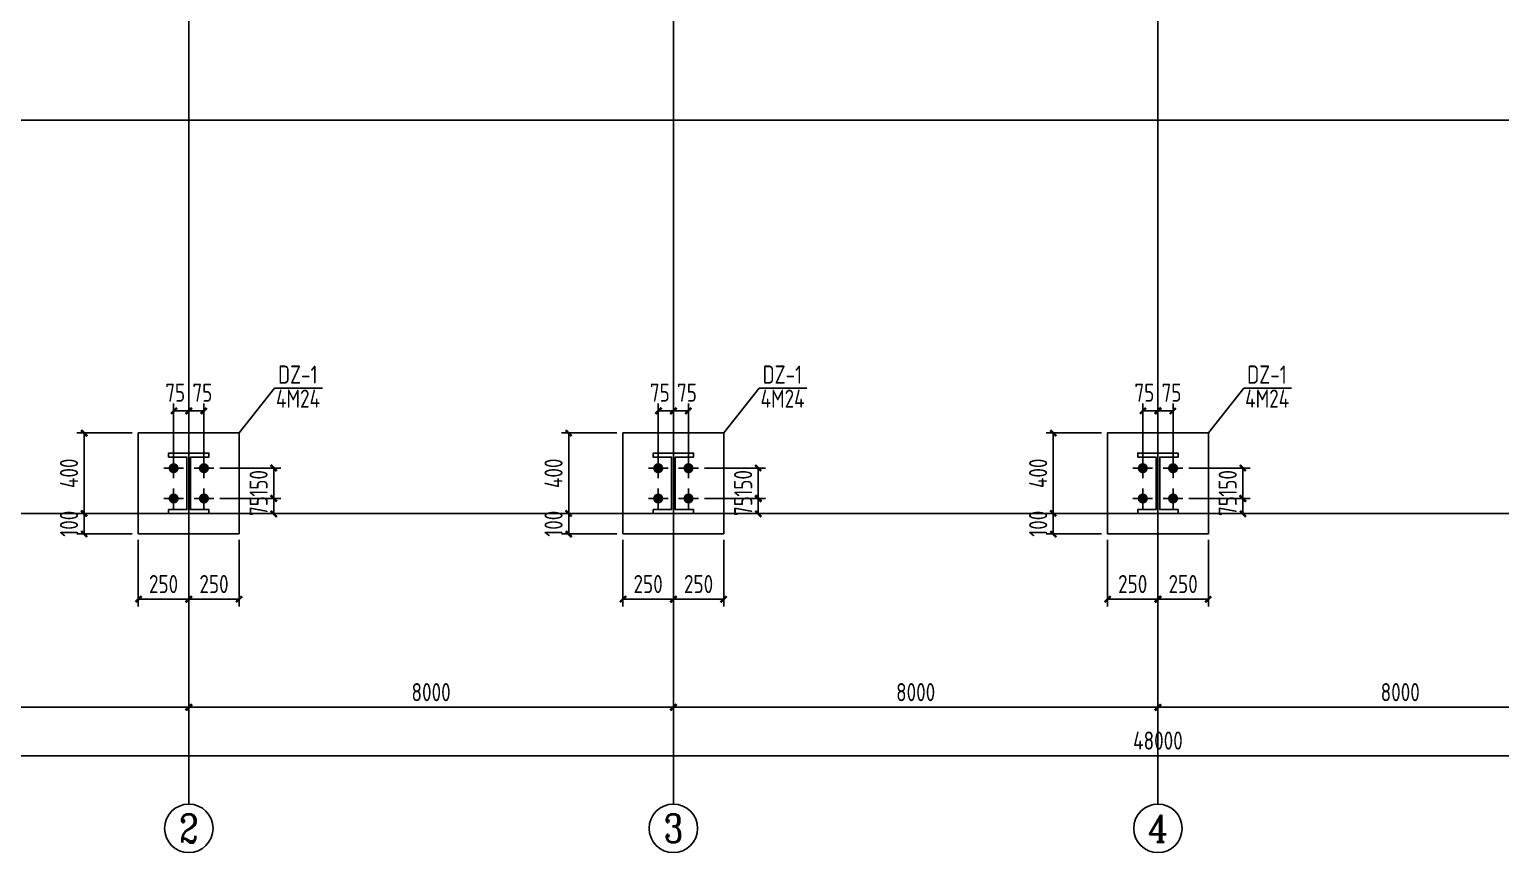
# Model space of a CAD drawing. Header units: millimetres. Extents: x 866561 to 876967, y 40200 to 44891.
# Drawn here: x 868667.5 to 868910.3, y 40406.6 to 40542.6 of the extents above; entities that cross this region are included whole.
import ezdxf
from ezdxf.enums import TextEntityAlignment as Align

# ---------------------------------------------------------------- set-up
doc = ezdxf.new("R2010")
doc.units = ezdxf.units.MM
doc.header["$LTSCALE"] = 1000
doc.header["$MEASUREMENT"] = 0
doc.linetypes.add('DOTE', pattern=[2.42, 2, -0.2, 0.02, -0.2])
for name, color, linetype in [('AXIS', 3, 'Continuous'), ('AXIS_TEXT', 7, 'Continuous'), ('DIM', 7, 'Continuous'), ('DOTE', 1, 'DOTE'), ('M_Prof', 2, 'Continuous'), ('柱集中标注', 2, 'Continuous'), ('标注', 7, 'Continuous'), ('檩条', 34, 'Continuous')]:
    doc.layers.add(name, color=color, linetype=linetype)
doc.styles.add('_TCH_AXIS', font='COMPLEX', dxfattribs={"bigfont": 'GBCBIG'})
doc.styles.add('COMPLEX', font='COMPLEX')
doc.styles.add('GBHZ', font='gbenor.shx', dxfattribs={"width": 0.9, "bigfont": 'gbcbig.shx'})
doc.dimstyles.new('Y100', dxfattribs={"dimscale": 0, "dimtxt": 3, "dimasz": 0.01, "dimexe": 1.2, "dimexo": 2, "dimgap": 1, "dimtad": 1, "dimdec": 0, "dimlfac": 100, "dimzin": 0, "dimdsep": 46, "dimtxsty": 'GBHZ', "dimblk": 'DX', "dimcen": 0.09, "dimdle": 1, "dimclrd": 7, "dimclre": 7, "dimclrt": 7, "dimadec": 0, "dimazin": 0, "dimtfac": 1, "dimtdec": 0, "dimtix": 1, "dimtmove": 2, "dimatfit": 3, "dimldrblk": 'DX', "dimfxl": 0, "dimtolj": 1, "dimtzin": 0, "dimarcsym": 0})
doc.dimstyles.new('Y30', dxfattribs={"dimscale": 0, "dimtxt": 3, "dimasz": 0.01, "dimexe": 1.2, "dimexo": 1, "dimgap": 1, "dimtad": 1, "dimdec": 0, "dimlfac": 30, "dimzin": 0, "dimdsep": 46, "dimtxsty": 'GBHZ', "dimblk1": 'DX', "dimblk2": 'DX', "dimsah": 1, "dimcen": 0.09, "dimdle": 1, "dimadec": 0, "dimazin": 0, "dimtfac": 1, "dimtdec": 0, "dimtix": 1, "dimtmove": 2, "dimatfit": 3, "dimldrblk": 'DX', "dimfxl": 0, "dimtolj": 1, "dimtzin": 0, "dimarcsym": 0})

# ---------------------------------------------------------------- blocks, each defined once
blk = doc.blocks.new('_AXISO')
blk.add_circle((0, 0), 0.5)
at = {"layer": 'AXIS_TEXT', "style": 'COMPLEX', "width": 1.041667}
blk.add_attdef('A', text='', height=0.56, dxfattribs=at).set_placement((-0.25, -0.28), (0.25, -0.28), align=Align.FIT)
blk = doc.blocks.new('DX')
at = {"color": 0, "linetype": 'ByBlock', "const_width": 40}
blk.add_lwpolyline([(-54, -51), (46, 49)], dxfattribs=at)
blk = doc.blocks.new('*D218')
at = {"layer": 'Defpoints', "color": 0, "transparency": 16777216}
for p in [(868613.77, 40446.64), (868693.77, 40446.64), (868693.77, 40430.64)]:
    blk.add_point(p, dxfattribs=at)
at = {"layer": 'dim', "color": 7, "lineweight": -2, "transparency": 16777216}
for p, q in [((868613.77, 40444.64), (868613.77, 40429.44)), ((868693.77, 40444.64), (868693.77, 40429.44)), ((868613.78, 40430.64), (868693.76, 40430.64))]:
    blk.add_line(p, q, dxfattribs=at)
at = {"layer": 'dim', "color": 7, "lineweight": -2, "transparency": 16777216, "xscale": 0.01, "yscale": 0.01, "zscale": 0.01, "rotation": 180}
blk.add_blockref('DX', (868613.77, 40430.64), dxfattribs=at)
at = {"layer": 'dim', "color": 7, "lineweight": -2, "transparency": 16777216, "xscale": 0.01, "yscale": 0.01, "zscale": 0.01}
blk.add_blockref('DX', (868693.77, 40430.64), dxfattribs=at)
at = {"layer": 'dim', "color": 7, "transparency": 16777216, "insert": (868653.77, 40433.14), "char_height": 3, "attachment_point": 5, "style": 'GBHZ'}
blk.add_mtext('\\A1;8000', dxfattribs=at)
blk = doc.blocks.new('*D209')
at = {"layer": 'Defpoints', "color": 0, "transparency": 16777216}
for p in [(868693.77, 40446.64), (868773.77, 40446.64), (868773.77, 40430.64)]:
    blk.add_point(p, dxfattribs=at)
at = {"layer": 'dim', "color": 7, "lineweight": -2, "transparency": 16777216}
for p, q in [((868693.77, 40444.64), (868693.77, 40429.44)), ((868773.77, 40444.64), (868773.77, 40429.44)), ((868693.78, 40430.64), (868773.76, 40430.64))]:
    blk.add_line(p, q, dxfattribs=at)
at = {"layer": 'dim', "color": 7, "lineweight": -2, "transparency": 16777216, "xscale": 0.01, "yscale": 0.01, "zscale": 0.01, "rotation": 180}
blk.add_blockref('DX', (868693.77, 40430.64), dxfattribs=at)
at = {"layer": 'dim', "color": 7, "lineweight": -2, "transparency": 16777216, "xscale": 0.01, "yscale": 0.01, "zscale": 0.01}
blk.add_blockref('DX', (868773.77, 40430.64), dxfattribs=at)
at = {"layer": 'dim', "color": 7, "transparency": 16777216, "insert": (868733.77, 40433.14), "char_height": 3, "attachment_point": 5, "style": 'GBHZ'}
blk.add_mtext('\\A1;8000', dxfattribs=at)
blk = doc.blocks.new('*D210')
at = {"layer": 'Defpoints', "color": 0, "transparency": 16777216}
for p in [(868773.77, 40446.64), (868853.77, 40446.64), (868853.77, 40430.64)]:
    blk.add_point(p, dxfattribs=at)
at = {"layer": 'dim', "color": 7, "lineweight": -2, "transparency": 16777216}
for p, q in [((868773.77, 40444.64), (868773.77, 40429.44)), ((868853.77, 40444.64), (868853.77, 40429.44)), ((868773.78, 40430.64), (868853.76, 40430.64))]:
    blk.add_line(p, q, dxfattribs=at)
at = {"layer": 'dim', "color": 7, "lineweight": -2, "transparency": 16777216, "xscale": 0.01, "yscale": 0.01, "zscale": 0.01, "rotation": 180}
blk.add_blockref('DX', (868773.77, 40430.64), dxfattribs=at)
at = {"layer": 'dim', "color": 7, "lineweight": -2, "transparency": 16777216, "xscale": 0.01, "yscale": 0.01, "zscale": 0.01}
blk.add_blockref('DX', (868853.77, 40430.64), dxfattribs=at)
at = {"layer": 'dim', "color": 7, "transparency": 16777216, "insert": (868813.77, 40433.14), "char_height": 3, "attachment_point": 5, "style": 'GBHZ'}
blk.add_mtext('\\A1;8000', dxfattribs=at)
blk = doc.blocks.new('*D211')
at = {"layer": 'Defpoints', "color": 0, "transparency": 16777216}
for p in [(868853.77, 40446.64), (868933.77, 40446.64), (868933.77, 40430.64)]:
    blk.add_point(p, dxfattribs=at)
at = {"layer": 'dim', "color": 7, "lineweight": -2, "transparency": 16777216}
for p, q in [((868853.77, 40444.64), (868853.77, 40429.44)), ((868933.77, 40444.64), (868933.77, 40429.44)), ((868853.78, 40430.64), (868933.76, 40430.64))]:
    blk.add_line(p, q, dxfattribs=at)
at = {"layer": 'dim', "color": 7, "lineweight": -2, "transparency": 16777216, "xscale": 0.01, "yscale": 0.01, "zscale": 0.01, "rotation": 180}
blk.add_blockref('DX', (868853.77, 40430.64), dxfattribs=at)
at = {"layer": 'dim', "color": 7, "lineweight": -2, "transparency": 16777216, "xscale": 0.01, "yscale": 0.01, "zscale": 0.01}
blk.add_blockref('DX', (868933.77, 40430.64), dxfattribs=at)
at = {"layer": 'dim', "color": 7, "transparency": 16777216, "insert": (868893.77, 40433.14), "char_height": 3, "attachment_point": 5, "style": 'GBHZ'}
blk.add_mtext('\\A1;8000', dxfattribs=at)
blk = doc.blocks.new('*D214')
at = {"layer": 'Defpoints', "color": 0, "transparency": 16777216}
for p in [(868613.77, 40446.64), (869093.77, 40446.64), (868613.77, 40422.64)]:
    blk.add_point(p, dxfattribs=at)
at = {"layer": 'dim', "color": 7, "lineweight": -2, "transparency": 16777216}
for p, q in [((868613.77, 40444.64), (868613.77, 40421.44)), ((869093.77, 40444.64), (869093.77, 40421.44)), ((869093.76, 40422.64), (868613.78, 40422.64))]:
    blk.add_line(p, q, dxfattribs=at)
at = {"layer": 'dim', "color": 7, "lineweight": -2, "transparency": 16777216, "xscale": 0.01, "yscale": 0.01, "zscale": 0.01, "rotation": 180}
blk.add_blockref('DX', (868613.77, 40422.64), dxfattribs=at)
at = {"layer": 'dim', "color": 7, "lineweight": -2, "transparency": 16777216, "xscale": 0.01, "yscale": 0.01, "zscale": 0.01}
blk.add_blockref('DX', (869093.77, 40422.64), dxfattribs=at)
at = {"layer": 'dim', "color": 7, "transparency": 16777216, "insert": (868853.77, 40425.14), "char_height": 3, "attachment_point": 5, "style": 'GBHZ'}
blk.add_mtext('\\A1;48000', dxfattribs=at)
blk = doc.blocks.new('*D270')
at = {"layer": 'Defpoints', "color": 0, "transparency": 16777216}
for p in [(868685.43, 40475.97), (868676.49, 40462.64), (868685.43, 40462.64)]:
    blk.add_point(p, dxfattribs=at)
at = {"layer": 'dim', "color": 0, "lineweight": -2, "transparency": 16777216}
for p, q in [((868684.43, 40475.97), (868675.29, 40475.97)), ((868676.49, 40475.96), (868676.49, 40462.65)), ((868684.43, 40462.64), (868675.29, 40462.64))]:
    blk.add_line(p, q, dxfattribs=at)
at = {"layer": 'dim', "color": 0, "lineweight": -2, "transparency": 16777216, "xscale": 0.01, "yscale": 0.01, "zscale": 0.01}
for p, rotation in [((868676.49, 40475.97), 90), ((868676.49, 40462.64), 270)]:
    blk.add_blockref('DX', p, dxfattribs=dict(at, rotation=rotation))
at = {"layer": 'dim', "color": 0, "transparency": 16777216, "insert": (868673.99, 40469.3), "char_height": 3, "attachment_point": 5, "rotation": 90, "style": 'GBHZ'}
blk.add_mtext('\\A1;400', dxfattribs=at)
blk = doc.blocks.new('*D271')
at = {"layer": 'Defpoints', "color": 0, "transparency": 16777216}
for p in [(868685.43, 40459.3), (868693.77, 40459.3), (868693.77, 40448.5)]:
    blk.add_point(p, dxfattribs=at)
at = {"layer": 'dim', "color": 0, "lineweight": -2, "transparency": 16777216}
for p, q in [((868685.43, 40458.3), (868685.43, 40447.3)), ((868693.77, 40458.3), (868693.77, 40447.3)), ((868685.44, 40448.5), (868693.76, 40448.5))]:
    blk.add_line(p, q, dxfattribs=at)
at = {"layer": 'dim', "color": 0, "lineweight": -2, "transparency": 16777216, "xscale": 0.01, "yscale": 0.01, "zscale": 0.01, "rotation": 180}
blk.add_blockref('DX', (868685.43, 40448.5), dxfattribs=at)
at = {"layer": 'dim', "color": 0, "lineweight": -2, "transparency": 16777216, "xscale": 0.01, "yscale": 0.01, "zscale": 0.01}
blk.add_blockref('DX', (868693.77, 40448.5), dxfattribs=at)
at = {"layer": 'dim', "color": 0, "transparency": 16777216, "insert": (868689.6, 40451), "char_height": 3, "attachment_point": 5, "style": 'GBHZ'}
blk.add_mtext('\\A1;250', dxfattribs=at)
blk = doc.blocks.new('*D272')
at = {"layer": 'Defpoints', "color": 0, "transparency": 16777216}
for p in [(868693.77, 40459.3), (868702.1, 40459.3), (868702.1, 40448.5)]:
    blk.add_point(p, dxfattribs=at)
at = {"layer": 'dim', "color": 0, "lineweight": -2, "transparency": 16777216}
for p, q in [((868693.77, 40458.3), (868693.77, 40447.3)), ((868702.1, 40458.3), (868702.1, 40447.3)), ((868693.78, 40448.5), (868702.09, 40448.5))]:
    blk.add_line(p, q, dxfattribs=at)
at = {"layer": 'dim', "color": 0, "lineweight": -2, "transparency": 16777216, "xscale": 0.01, "yscale": 0.01, "zscale": 0.01, "rotation": 180}
blk.add_blockref('DX', (868693.77, 40448.5), dxfattribs=at)
at = {"layer": 'dim', "color": 0, "lineweight": -2, "transparency": 16777216, "xscale": 0.01, "yscale": 0.01, "zscale": 0.01}
blk.add_blockref('DX', (868702.1, 40448.5), dxfattribs=at)
at = {"layer": 'dim', "color": 0, "transparency": 16777216, "insert": (868697.93, 40451), "char_height": 3, "attachment_point": 5, "style": 'GBHZ'}
blk.add_mtext('\\A1;250', dxfattribs=at)
blk = doc.blocks.new('*D273')
at = {"layer": 'Defpoints', "color": 0, "transparency": 16777216}
for p in [(868691.27, 40479.61), (868691.27, 40470.57), (868693.77, 40470.57)]:
    blk.add_point(p, dxfattribs=at)
at = {"layer": 'dim', "color": 0, "lineweight": -2, "transparency": 16777216}
for p, q in [((868691.27, 40471.57), (868691.27, 40480.81)), ((868693.76, 40479.61), (868691.28, 40479.61)), ((868693.77, 40471.57), (868693.77, 40480.81))]:
    blk.add_line(p, q, dxfattribs=at)
at = {"layer": 'dim', "color": 0, "lineweight": -2, "transparency": 16777216, "xscale": 0.01, "yscale": 0.01, "zscale": 0.01, "rotation": 180}
blk.add_blockref('DX', (868691.27, 40479.61), dxfattribs=at)
at = {"layer": 'dim', "color": 0, "lineweight": -2, "transparency": 16777216, "xscale": 0.01, "yscale": 0.01, "zscale": 0.01}
blk.add_blockref('DX', (868693.77, 40479.61), dxfattribs=at)
at = {"layer": 'dim', "color": 0, "transparency": 16777216, "insert": (868691.53, 40482.61), "char_height": 3, "attachment_point": 5, "style": 'GBHZ'}
blk.add_mtext('\\A1;75', dxfattribs=at)
blk = doc.blocks.new('*D274')
at = {"layer": 'Defpoints', "color": 0, "transparency": 16777216}
for p in [(868696.27, 40479.61), (868693.77, 40470.57), (868696.27, 40470.57)]:
    blk.add_point(p, dxfattribs=at)
at = {"layer": 'dim', "color": 0, "lineweight": -2, "transparency": 16777216}
for p, q in [((868693.77, 40471.57), (868693.77, 40480.81)), ((868693.78, 40479.61), (868696.26, 40479.61)), ((868696.27, 40471.57), (868696.27, 40480.81))]:
    blk.add_line(p, q, dxfattribs=at)
at = {"layer": 'dim', "color": 0, "lineweight": -2, "transparency": 16777216, "xscale": 0.01, "yscale": 0.01, "zscale": 0.01, "rotation": 180}
blk.add_blockref('DX', (868693.77, 40479.61), dxfattribs=at)
at = {"layer": 'dim', "color": 0, "lineweight": -2, "transparency": 16777216, "xscale": 0.01, "yscale": 0.01, "zscale": 0.01}
blk.add_blockref('DX', (868696.27, 40479.61), dxfattribs=at)
at = {"layer": 'dim', "color": 0, "transparency": 16777216, "insert": (868696.01, 40482.61), "char_height": 3, "attachment_point": 5, "style": 'GBHZ'}
blk.add_mtext('\\A1;75', dxfattribs=at)
blk = doc.blocks.new('*D275')
at = {"layer": 'Defpoints', "color": 0, "transparency": 16777216}
for p in [(868697.89, 40470.14), (868697.89, 40465.14), (868707.79, 40465.14)]:
    blk.add_point(p, dxfattribs=at)
at = {"layer": '标注', "color": 0, "lineweight": -2, "transparency": 16777216}
for p, q in [((868698.89, 40470.14), (868708.99, 40470.14)), ((868707.79, 40470.15), (868707.79, 40470.16)), ((868707.79, 40470.14), (868707.79, 40465.14)), ((868698.89, 40465.14), (868708.99, 40465.14)), ((868707.79, 40465.13), (868707.79, 40465.12))]:
    blk.add_line(p, q, dxfattribs=at)
at = {"layer": '标注', "color": 0, "lineweight": -2, "transparency": 16777216, "xscale": 0.01, "yscale": 0.01, "zscale": 0.01}
for p, rotation in [((868707.79, 40470.14), 270), ((868707.79, 40465.14), 90)]:
    blk.add_blockref('DX', p, dxfattribs=dict(at, rotation=rotation))
at = {"layer": '标注', "color": 0, "transparency": 16777216, "insert": (868705.29, 40467.64), "char_height": 3, "attachment_point": 5, "rotation": 90, "style": 'GBHZ'}
blk.add_mtext('\\A1;150', dxfattribs=at)
blk = doc.blocks.new('*D276')
at = {"layer": 'Defpoints', "color": 0, "transparency": 16777216}
for p in [(868697.89, 40465.14), (868697.89, 40462.64), (868707.79, 40462.64)]:
    blk.add_point(p, dxfattribs=at)
at = {"layer": '标注', "color": 0, "lineweight": -2, "transparency": 16777216}
for p, q in [((868698.89, 40465.14), (868708.99, 40465.14)), ((868707.79, 40465.15), (868707.79, 40465.16)), ((868707.79, 40465.14), (868707.79, 40462.64)), ((868698.89, 40462.64), (868708.99, 40462.64)), ((868707.79, 40462.63), (868707.79, 40462.62))]:
    blk.add_line(p, q, dxfattribs=at)
at = {"layer": '标注', "color": 0, "lineweight": -2, "transparency": 16777216, "xscale": 0.01, "yscale": 0.01, "zscale": 0.01}
for p, rotation in [((868707.79, 40465.14), 270), ((868707.79, 40462.64), 90)]:
    blk.add_blockref('DX', p, dxfattribs=dict(at, rotation=rotation))
at = {"layer": '标注', "color": 0, "transparency": 16777216, "insert": (868705.29, 40463.89), "char_height": 3, "attachment_point": 5, "rotation": 90, "style": 'GBHZ'}
blk.add_mtext('\\A1;75', dxfattribs=at)
blk = doc.blocks.new('*D307')
at = {"layer": 'Defpoints', "color": 0, "transparency": 16777216}
for p in [(868676.49, 40462.64), (868685.43, 40462.64), (868685.43, 40459.3)]:
    blk.add_point(p, dxfattribs=at)
at = {"layer": 'dim', "color": 0, "lineweight": -2, "transparency": 16777216}
for p, q in [((868684.43, 40462.64), (868675.29, 40462.64)), ((868676.49, 40462.65), (868676.49, 40462.66)), ((868676.49, 40459.3), (868676.49, 40462.64)), ((868684.43, 40459.3), (868675.29, 40459.3)), ((868676.49, 40459.29), (868676.49, 40459.28))]:
    blk.add_line(p, q, dxfattribs=at)
at = {"layer": 'dim', "color": 0, "lineweight": -2, "transparency": 16777216, "xscale": 0.01, "yscale": 0.01, "zscale": 0.01}
for p, rotation in [((868676.49, 40462.64), 270), ((868676.49, 40459.3), 90)]:
    blk.add_blockref('DX', p, dxfattribs=dict(at, rotation=rotation))
at = {"layer": 'dim', "color": 0, "transparency": 16777216, "insert": (868673.99, 40460.97), "char_height": 3, "attachment_point": 5, "rotation": 90, "style": 'GBHZ'}
blk.add_mtext('\\A1;100', dxfattribs=at)
blk = doc.blocks.new('*D320')
at = {"layer": 'Defpoints', "color": 0, "transparency": 16777216}
for p in [(868765.43, 40475.97), (868756.49, 40462.64), (868765.43, 40462.64)]:
    blk.add_point(p, dxfattribs=at)
at = {"layer": 'dim', "color": 0, "lineweight": -2, "transparency": 16777216}
for p, q in [((868764.43, 40475.97), (868755.29, 40475.97)), ((868756.49, 40475.96), (868756.49, 40462.65)), ((868764.43, 40462.64), (868755.29, 40462.64))]:
    blk.add_line(p, q, dxfattribs=at)
at = {"layer": 'dim', "color": 0, "lineweight": -2, "transparency": 16777216, "xscale": 0.01, "yscale": 0.01, "zscale": 0.01}
for p, rotation in [((868756.49, 40475.97), 90), ((868756.49, 40462.64), 270)]:
    blk.add_blockref('DX', p, dxfattribs=dict(at, rotation=rotation))
at = {"layer": 'dim', "color": 0, "transparency": 16777216, "insert": (868753.99, 40469.3), "char_height": 3, "attachment_point": 5, "rotation": 90, "style": 'GBHZ'}
blk.add_mtext('\\A1;400', dxfattribs=at)
blk = doc.blocks.new('*D321')
at = {"layer": 'Defpoints', "color": 0, "transparency": 16777216}
for p in [(868765.43, 40459.3), (868773.77, 40459.3), (868773.77, 40448.5)]:
    blk.add_point(p, dxfattribs=at)
at = {"layer": 'dim', "color": 0, "lineweight": -2, "transparency": 16777216}
for p, q in [((868765.43, 40458.3), (868765.43, 40447.3)), ((868773.77, 40458.3), (868773.77, 40447.3)), ((868765.44, 40448.5), (868773.76, 40448.5))]:
    blk.add_line(p, q, dxfattribs=at)
at = {"layer": 'dim', "color": 0, "lineweight": -2, "transparency": 16777216, "xscale": 0.01, "yscale": 0.01, "zscale": 0.01, "rotation": 180}
blk.add_blockref('DX', (868765.43, 40448.5), dxfattribs=at)
at = {"layer": 'dim', "color": 0, "lineweight": -2, "transparency": 16777216, "xscale": 0.01, "yscale": 0.01, "zscale": 0.01}
blk.add_blockref('DX', (868773.77, 40448.5), dxfattribs=at)
at = {"layer": 'dim', "color": 0, "transparency": 16777216, "insert": (868769.6, 40451), "char_height": 3, "attachment_point": 5, "style": 'GBHZ'}
blk.add_mtext('\\A1;250', dxfattribs=at)
blk = doc.blocks.new('*D322')
at = {"layer": 'Defpoints', "color": 0, "transparency": 16777216}
for p in [(868773.77, 40459.3), (868782.1, 40459.3), (868782.1, 40448.5)]:
    blk.add_point(p, dxfattribs=at)
at = {"layer": 'dim', "color": 0, "lineweight": -2, "transparency": 16777216}
for p, q in [((868773.77, 40458.3), (868773.77, 40447.3)), ((868782.1, 40458.3), (868782.1, 40447.3)), ((868773.78, 40448.5), (868782.09, 40448.5))]:
    blk.add_line(p, q, dxfattribs=at)
at = {"layer": 'dim', "color": 0, "lineweight": -2, "transparency": 16777216, "xscale": 0.01, "yscale": 0.01, "zscale": 0.01, "rotation": 180}
blk.add_blockref('DX', (868773.77, 40448.5), dxfattribs=at)
at = {"layer": 'dim', "color": 0, "lineweight": -2, "transparency": 16777216, "xscale": 0.01, "yscale": 0.01, "zscale": 0.01}
blk.add_blockref('DX', (868782.1, 40448.5), dxfattribs=at)
at = {"layer": 'dim', "color": 0, "transparency": 16777216, "insert": (868777.93, 40451), "char_height": 3, "attachment_point": 5, "style": 'GBHZ'}
blk.add_mtext('\\A1;250', dxfattribs=at)
blk = doc.blocks.new('*D323')
at = {"layer": 'Defpoints', "color": 0, "transparency": 16777216}
for p in [(868771.27, 40479.61), (868771.27, 40470.57), (868773.77, 40470.57)]:
    blk.add_point(p, dxfattribs=at)
at = {"layer": 'dim', "color": 0, "lineweight": -2, "transparency": 16777216}
for p, q in [((868771.27, 40471.57), (868771.27, 40480.81)), ((868773.76, 40479.61), (868771.28, 40479.61)), ((868773.77, 40471.57), (868773.77, 40480.81))]:
    blk.add_line(p, q, dxfattribs=at)
at = {"layer": 'dim', "color": 0, "lineweight": -2, "transparency": 16777216, "xscale": 0.01, "yscale": 0.01, "zscale": 0.01, "rotation": 180}
blk.add_blockref('DX', (868771.27, 40479.61), dxfattribs=at)
at = {"layer": 'dim', "color": 0, "lineweight": -2, "transparency": 16777216, "xscale": 0.01, "yscale": 0.01, "zscale": 0.01}
blk.add_blockref('DX', (868773.77, 40479.61), dxfattribs=at)
at = {"layer": 'dim', "color": 0, "transparency": 16777216, "insert": (868771.53, 40482.61), "char_height": 3, "attachment_point": 5, "style": 'GBHZ'}
blk.add_mtext('\\A1;75', dxfattribs=at)
blk = doc.blocks.new('*D324')
at = {"layer": 'Defpoints', "color": 0, "transparency": 16777216}
for p in [(868776.27, 40479.61), (868773.77, 40470.57), (868776.27, 40470.57)]:
    blk.add_point(p, dxfattribs=at)
at = {"layer": 'dim', "color": 0, "lineweight": -2, "transparency": 16777216}
for p, q in [((868773.77, 40471.57), (868773.77, 40480.81)), ((868773.78, 40479.61), (868776.26, 40479.61)), ((868776.27, 40471.57), (868776.27, 40480.81))]:
    blk.add_line(p, q, dxfattribs=at)
at = {"layer": 'dim', "color": 0, "lineweight": -2, "transparency": 16777216, "xscale": 0.01, "yscale": 0.01, "zscale": 0.01, "rotation": 180}
blk.add_blockref('DX', (868773.77, 40479.61), dxfattribs=at)
at = {"layer": 'dim', "color": 0, "lineweight": -2, "transparency": 16777216, "xscale": 0.01, "yscale": 0.01, "zscale": 0.01}
blk.add_blockref('DX', (868776.27, 40479.61), dxfattribs=at)
at = {"layer": 'dim', "color": 0, "transparency": 16777216, "insert": (868776.01, 40482.61), "char_height": 3, "attachment_point": 5, "style": 'GBHZ'}
blk.add_mtext('\\A1;75', dxfattribs=at)
blk = doc.blocks.new('*D325')
at = {"layer": 'Defpoints', "color": 0, "transparency": 16777216}
for p in [(868777.89, 40470.14), (868777.89, 40465.14), (868787.79, 40465.14)]:
    blk.add_point(p, dxfattribs=at)
at = {"layer": '标注', "color": 0, "lineweight": -2, "transparency": 16777216}
for p, q in [((868778.89, 40470.14), (868788.99, 40470.14)), ((868787.79, 40470.15), (868787.79, 40470.16)), ((868787.79, 40470.14), (868787.79, 40465.14)), ((868778.89, 40465.14), (868788.99, 40465.14)), ((868787.79, 40465.13), (868787.79, 40465.12))]:
    blk.add_line(p, q, dxfattribs=at)
at = {"layer": '标注', "color": 0, "lineweight": -2, "transparency": 16777216, "xscale": 0.01, "yscale": 0.01, "zscale": 0.01}
for p, rotation in [((868787.79, 40470.14), 270), ((868787.79, 40465.14), 90)]:
    blk.add_blockref('DX', p, dxfattribs=dict(at, rotation=rotation))
at = {"layer": '标注', "color": 0, "transparency": 16777216, "insert": (868785.29, 40467.64), "char_height": 3, "attachment_point": 5, "rotation": 90, "style": 'GBHZ'}
blk.add_mtext('\\A1;150', dxfattribs=at)
blk = doc.blocks.new('*D326')
at = {"layer": 'Defpoints', "color": 0, "transparency": 16777216}
for p in [(868777.89, 40465.14), (868777.89, 40462.64), (868787.79, 40462.64)]:
    blk.add_point(p, dxfattribs=at)
at = {"layer": '标注', "color": 0, "lineweight": -2, "transparency": 16777216}
for p, q in [((868778.89, 40465.14), (868788.99, 40465.14)), ((868787.79, 40465.15), (868787.79, 40465.16)), ((868787.79, 40465.14), (868787.79, 40462.64)), ((868778.89, 40462.64), (868788.99, 40462.64)), ((868787.79, 40462.63), (868787.79, 40462.62))]:
    blk.add_line(p, q, dxfattribs=at)
at = {"layer": '标注', "color": 0, "lineweight": -2, "transparency": 16777216, "xscale": 0.01, "yscale": 0.01, "zscale": 0.01}
for p, rotation in [((868787.79, 40465.14), 270), ((868787.79, 40462.64), 90)]:
    blk.add_blockref('DX', p, dxfattribs=dict(at, rotation=rotation))
at = {"layer": '标注', "color": 0, "transparency": 16777216, "insert": (868785.29, 40463.89), "char_height": 3, "attachment_point": 5, "rotation": 90, "style": 'GBHZ'}
blk.add_mtext('\\A1;75', dxfattribs=at)
blk = doc.blocks.new('*D312')
at = {"layer": 'Defpoints', "color": 0, "transparency": 16777216}
for p in [(868756.49, 40462.64), (868765.43, 40462.64), (868765.43, 40459.3)]:
    blk.add_point(p, dxfattribs=at)
at = {"layer": 'dim', "color": 0, "lineweight": -2, "transparency": 16777216}
for p, q in [((868764.43, 40462.64), (868755.29, 40462.64)), ((868756.49, 40462.65), (868756.49, 40462.66)), ((868756.49, 40459.3), (868756.49, 40462.64)), ((868764.43, 40459.3), (868755.29, 40459.3)), ((868756.49, 40459.29), (868756.49, 40459.28))]:
    blk.add_line(p, q, dxfattribs=at)
at = {"layer": 'dim', "color": 0, "lineweight": -2, "transparency": 16777216, "xscale": 0.01, "yscale": 0.01, "zscale": 0.01}
for p, rotation in [((868756.49, 40462.64), 270), ((868756.49, 40459.3), 90)]:
    blk.add_blockref('DX', p, dxfattribs=dict(at, rotation=rotation))
at = {"layer": 'dim', "color": 0, "transparency": 16777216, "insert": (868753.99, 40460.97), "char_height": 3, "attachment_point": 5, "rotation": 90, "style": 'GBHZ'}
blk.add_mtext('\\A1;100', dxfattribs=at)
blk = doc.blocks.new('*D336')
at = {"layer": 'Defpoints', "color": 0, "transparency": 16777216}
for p in [(868845.43, 40475.97), (868836.49, 40462.64), (868845.43, 40462.64)]:
    blk.add_point(p, dxfattribs=at)
at = {"layer": 'dim', "color": 0, "lineweight": -2, "transparency": 16777216}
for p, q in [((868844.43, 40475.97), (868835.29, 40475.97)), ((868836.49, 40475.96), (868836.49, 40462.65)), ((868844.43, 40462.64), (868835.29, 40462.64))]:
    blk.add_line(p, q, dxfattribs=at)
at = {"layer": 'dim', "color": 0, "lineweight": -2, "transparency": 16777216, "xscale": 0.01, "yscale": 0.01, "zscale": 0.01}
for p, rotation in [((868836.49, 40475.97), 90), ((868836.49, 40462.64), 270)]:
    blk.add_blockref('DX', p, dxfattribs=dict(at, rotation=rotation))
at = {"layer": 'dim', "color": 0, "transparency": 16777216, "insert": (868833.99, 40469.3), "char_height": 3, "attachment_point": 5, "rotation": 90, "style": 'GBHZ'}
blk.add_mtext('\\A1;400', dxfattribs=at)
blk = doc.blocks.new('*D337')
at = {"layer": 'Defpoints', "color": 0, "transparency": 16777216}
for p in [(868845.43, 40459.3), (868853.77, 40459.3), (868853.77, 40448.5)]:
    blk.add_point(p, dxfattribs=at)
at = {"layer": 'dim', "color": 0, "lineweight": -2, "transparency": 16777216}
for p, q in [((868845.43, 40458.3), (868845.43, 40447.3)), ((868853.77, 40458.3), (868853.77, 40447.3)), ((868845.44, 40448.5), (868853.76, 40448.5))]:
    blk.add_line(p, q, dxfattribs=at)
at = {"layer": 'dim', "color": 0, "lineweight": -2, "transparency": 16777216, "xscale": 0.01, "yscale": 0.01, "zscale": 0.01, "rotation": 180}
blk.add_blockref('DX', (868845.43, 40448.5), dxfattribs=at)
at = {"layer": 'dim', "color": 0, "lineweight": -2, "transparency": 16777216, "xscale": 0.01, "yscale": 0.01, "zscale": 0.01}
blk.add_blockref('DX', (868853.77, 40448.5), dxfattribs=at)
at = {"layer": 'dim', "color": 0, "transparency": 16777216, "insert": (868849.6, 40451), "char_height": 3, "attachment_point": 5, "style": 'GBHZ'}
blk.add_mtext('\\A1;250', dxfattribs=at)
blk = doc.blocks.new('*D338')
at = {"layer": 'Defpoints', "color": 0, "transparency": 16777216}
for p in [(868853.77, 40459.3), (868862.1, 40459.3), (868862.1, 40448.5)]:
    blk.add_point(p, dxfattribs=at)
at = {"layer": 'dim', "color": 0, "lineweight": -2, "transparency": 16777216}
for p, q in [((868853.77, 40458.3), (868853.77, 40447.3)), ((868862.1, 40458.3), (868862.1, 40447.3)), ((868853.78, 40448.5), (868862.09, 40448.5))]:
    blk.add_line(p, q, dxfattribs=at)
at = {"layer": 'dim', "color": 0, "lineweight": -2, "transparency": 16777216, "xscale": 0.01, "yscale": 0.01, "zscale": 0.01, "rotation": 180}
blk.add_blockref('DX', (868853.77, 40448.5), dxfattribs=at)
at = {"layer": 'dim', "color": 0, "lineweight": -2, "transparency": 16777216, "xscale": 0.01, "yscale": 0.01, "zscale": 0.01}
blk.add_blockref('DX', (868862.1, 40448.5), dxfattribs=at)
at = {"layer": 'dim', "color": 0, "transparency": 16777216, "insert": (868857.93, 40451), "char_height": 3, "attachment_point": 5, "style": 'GBHZ'}
blk.add_mtext('\\A1;250', dxfattribs=at)
blk = doc.blocks.new('*D339')
at = {"layer": 'Defpoints', "color": 0, "transparency": 16777216}
for p in [(868851.27, 40479.61), (868851.27, 40470.57), (868853.77, 40470.57)]:
    blk.add_point(p, dxfattribs=at)
at = {"layer": 'dim', "color": 0, "lineweight": -2, "transparency": 16777216}
for p, q in [((868851.27, 40471.57), (868851.27, 40480.81)), ((868853.76, 40479.61), (868851.28, 40479.61)), ((868853.77, 40471.57), (868853.77, 40480.81))]:
    blk.add_line(p, q, dxfattribs=at)
at = {"layer": 'dim', "color": 0, "lineweight": -2, "transparency": 16777216, "xscale": 0.01, "yscale": 0.01, "zscale": 0.01, "rotation": 180}
blk.add_blockref('DX', (868851.27, 40479.61), dxfattribs=at)
at = {"layer": 'dim', "color": 0, "lineweight": -2, "transparency": 16777216, "xscale": 0.01, "yscale": 0.01, "zscale": 0.01}
blk.add_blockref('DX', (868853.77, 40479.61), dxfattribs=at)
at = {"layer": 'dim', "color": 0, "transparency": 16777216, "insert": (868851.53, 40482.61), "char_height": 3, "attachment_point": 5, "style": 'GBHZ'}
blk.add_mtext('\\A1;75', dxfattribs=at)
blk = doc.blocks.new('*D340')
at = {"layer": 'Defpoints', "color": 0, "transparency": 16777216}
for p in [(868856.27, 40479.61), (868853.77, 40470.57), (868856.27, 40470.57)]:
    blk.add_point(p, dxfattribs=at)
at = {"layer": 'dim', "color": 0, "lineweight": -2, "transparency": 16777216}
for p, q in [((868853.77, 40471.57), (868853.77, 40480.81)), ((868853.78, 40479.61), (868856.26, 40479.61)), ((868856.27, 40471.57), (868856.27, 40480.81))]:
    blk.add_line(p, q, dxfattribs=at)
at = {"layer": 'dim', "color": 0, "lineweight": -2, "transparency": 16777216, "xscale": 0.01, "yscale": 0.01, "zscale": 0.01, "rotation": 180}
blk.add_blockref('DX', (868853.77, 40479.61), dxfattribs=at)
at = {"layer": 'dim', "color": 0, "lineweight": -2, "transparency": 16777216, "xscale": 0.01, "yscale": 0.01, "zscale": 0.01}
blk.add_blockref('DX', (868856.27, 40479.61), dxfattribs=at)
at = {"layer": 'dim', "color": 0, "transparency": 16777216, "insert": (868856.01, 40482.61), "char_height": 3, "attachment_point": 5, "style": 'GBHZ'}
blk.add_mtext('\\A1;75', dxfattribs=at)
blk = doc.blocks.new('*D341')
at = {"layer": 'Defpoints', "color": 0, "transparency": 16777216}
for p in [(868857.89, 40470.14), (868857.89, 40465.14), (868867.79, 40465.14)]:
    blk.add_point(p, dxfattribs=at)
at = {"layer": '标注', "color": 0, "lineweight": -2, "transparency": 16777216}
for p, q in [((868858.89, 40470.14), (868868.99, 40470.14)), ((868867.79, 40470.15), (868867.79, 40470.16)), ((868867.79, 40470.14), (868867.79, 40465.14)), ((868858.89, 40465.14), (868868.99, 40465.14)), ((868867.79, 40465.13), (868867.79, 40465.12))]:
    blk.add_line(p, q, dxfattribs=at)
at = {"layer": '标注', "color": 0, "lineweight": -2, "transparency": 16777216, "xscale": 0.01, "yscale": 0.01, "zscale": 0.01}
for p, rotation in [((868867.79, 40470.14), 270), ((868867.79, 40465.14), 90)]:
    blk.add_blockref('DX', p, dxfattribs=dict(at, rotation=rotation))
at = {"layer": '标注', "color": 0, "transparency": 16777216, "insert": (868865.29, 40467.64), "char_height": 3, "attachment_point": 5, "rotation": 90, "style": 'GBHZ'}
blk.add_mtext('\\A1;150', dxfattribs=at)
blk = doc.blocks.new('*D342')
at = {"layer": 'Defpoints', "color": 0, "transparency": 16777216}
for p in [(868857.89, 40465.14), (868857.89, 40462.64), (868867.79, 40462.64)]:
    blk.add_point(p, dxfattribs=at)
at = {"layer": '标注', "color": 0, "lineweight": -2, "transparency": 16777216}
for p, q in [((868858.89, 40465.14), (868868.99, 40465.14)), ((868867.79, 40465.15), (868867.79, 40465.16)), ((868867.79, 40465.14), (868867.79, 40462.64)), ((868858.89, 40462.64), (868868.99, 40462.64)), ((868867.79, 40462.63), (868867.79, 40462.62))]:
    blk.add_line(p, q, dxfattribs=at)
at = {"layer": '标注', "color": 0, "lineweight": -2, "transparency": 16777216, "xscale": 0.01, "yscale": 0.01, "zscale": 0.01}
for p, rotation in [((868867.79, 40465.14), 270), ((868867.79, 40462.64), 90)]:
    blk.add_blockref('DX', p, dxfattribs=dict(at, rotation=rotation))
at = {"layer": '标注', "color": 0, "transparency": 16777216, "insert": (868865.29, 40463.89), "char_height": 3, "attachment_point": 5, "rotation": 90, "style": 'GBHZ'}
blk.add_mtext('\\A1;75', dxfattribs=at)
blk = doc.blocks.new('*D328')
at = {"layer": 'Defpoints', "color": 0, "transparency": 16777216}
for p in [(868836.49, 40462.64), (868845.43, 40462.64), (868845.43, 40459.3)]:
    blk.add_point(p, dxfattribs=at)
at = {"layer": 'dim', "color": 0, "lineweight": -2, "transparency": 16777216}
for p, q in [((868844.43, 40462.64), (868835.29, 40462.64)), ((868836.49, 40462.65), (868836.49, 40462.66)), ((868836.49, 40459.3), (868836.49, 40462.64)), ((868844.43, 40459.3), (868835.29, 40459.3)), ((868836.49, 40459.29), (868836.49, 40459.28))]:
    blk.add_line(p, q, dxfattribs=at)
at = {"layer": 'dim', "color": 0, "lineweight": -2, "transparency": 16777216, "xscale": 0.01, "yscale": 0.01, "zscale": 0.01}
for p, rotation in [((868836.49, 40462.64), 270), ((868836.49, 40459.3), 90)]:
    blk.add_blockref('DX', p, dxfattribs=dict(at, rotation=rotation))
at = {"layer": 'dim', "color": 0, "transparency": 16777216, "insert": (868833.99, 40460.97), "char_height": 3, "attachment_point": 5, "rotation": 90, "style": 'GBHZ'}
blk.add_mtext('\\A1;100', dxfattribs=at)

msp = doc.modelspace()

# ---------------------------------------------------------------- linework, layer by layer
for p, q in [((868691.267, 40468.512), (868691.267, 40471.762)), ((868696.267, 40468.512), (868696.267, 40471.762)), ((868771.267, 40468.512), (868771.267, 40471.762)), ((868776.267, 40468.512), (868776.267, 40471.762)), ((868851.267, 40468.512), (868851.267, 40471.762)), ((868856.267, 40468.512), (868856.267, 40471.762)), ((868692.892, 40470.137), (868689.642, 40470.137)), ((868697.892, 40470.137), (868694.642, 40470.137)), ((868772.892, 40470.137), (868769.642, 40470.137)), ((868777.892, 40470.137), (868774.642, 40470.137)), ((868852.892, 40470.137), (868849.642, 40470.137)), ((868857.892, 40470.137), (868854.642, 40470.137)), ((868691.267, 40463.512), (868691.267, 40466.762)), ((868696.267, 40463.512), (868696.267, 40466.762)), ((868771.267, 40463.512), (868771.267, 40466.762)), ((868776.267, 40463.512), (868776.267, 40466.762)), ((868851.267, 40463.512), (868851.267, 40466.762)), ((868856.267, 40463.512), (868856.267, 40466.762)), ((868692.892, 40465.137), (868689.642, 40465.137)), ((868697.892, 40465.137), (868694.642, 40465.137)), ((868772.892, 40465.137), (868769.642, 40465.137)), ((868777.892, 40465.137), (868774.642, 40465.137)), ((868852.892, 40465.137), (868849.642, 40465.137)), ((868857.892, 40465.137), (868854.642, 40465.137))]:
    msp.add_line(p, q)
for points in [[(868702.1, 40459.304), (868702.1, 40475.97), (868685.434, 40475.97), (868685.434, 40459.304)], [(868782.1, 40459.304), (868782.1, 40475.97), (868765.434, 40475.97), (868765.434, 40459.304)], [(868862.1, 40459.304), (868862.1, 40475.97), (868845.434, 40475.97), (868845.434, 40459.304)]]:
    msp.add_lwpolyline(points, close=True)
at = {"layer": 'AXIS', "color": 0}
for p, q in [((868693.767, 40446.637), (868693.767, 40414.637)), ((868773.767, 40446.637), (868773.767, 40414.637)), ((868853.767, 40446.637), (868853.767, 40414.637))]:
    msp.add_line(p, q, dxfattribs=at)
at = {"layer": 'dim', "const_width": 0.833}
for points in [[(868690.85, 40470.137, 1), (868691.684, 40470.137, 1)], [(868695.85, 40470.137, 1), (868696.684, 40470.137, 1)], [(868770.85, 40470.137, 1), (868771.684, 40470.137, 1)], [(868775.85, 40470.137, 1), (868776.684, 40470.137, 1)], [(868850.85, 40470.137, 1), (868851.684, 40470.137, 1)], [(868855.85, 40470.137, 1), (868856.684, 40470.137, 1)], [(868690.85, 40465.137, 1), (868691.684, 40465.137, 1)], [(868695.85, 40465.137, 1), (868696.684, 40465.137, 1)], [(868770.85, 40465.137, 1), (868771.684, 40465.137, 1)], [(868775.85, 40465.137, 1), (868776.684, 40465.137, 1)], [(868850.85, 40465.137, 1), (868851.684, 40465.137, 1)], [(868855.85, 40465.137, 1), (868856.684, 40465.137, 1)]]:
    msp.add_lwpolyline(points, format="xyb", close=True, dxfattribs=at)
at = {"layer": 'DOTE', "linetype": 'DOTE'}
for p, q in [((868693.767, 40446.637), (868693.767, 40678.637)), ((868773.767, 40446.637), (868773.767, 40678.637)), ((868853.767, 40446.637), (868853.767, 40678.637)), ((868597.767, 40527.637), (869109.767, 40527.637)), ((869109.767, 40462.637), (868597.767, 40462.637))]:
    msp.add_line(p, q, dxfattribs=at)
at = {"layer": 'M_Prof'}
for points in [[(868690.434, 40462.637), (868697.1, 40462.637), (868697.1, 40463.304), (868694.067, 40463.304), (868694.067, 40471.97), (868697.1, 40471.97), (868697.1, 40472.637), (868690.434, 40472.637), (868690.434, 40471.97), (868693.467, 40471.97), (868693.467, 40463.304), (868690.434, 40463.304)], [(868770.434, 40462.637), (868777.1, 40462.637), (868777.1, 40463.304), (868774.067, 40463.304), (868774.067, 40471.97), (868777.1, 40471.97), (868777.1, 40472.637), (868770.434, 40472.637), (868770.434, 40471.97), (868773.467, 40471.97), (868773.467, 40463.304), (868770.434, 40463.304)], [(868850.434, 40462.637), (868857.1, 40462.637), (868857.1, 40463.304), (868854.067, 40463.304), (868854.067, 40471.97), (868857.1, 40471.97), (868857.1, 40472.637), (868850.434, 40472.637), (868850.434, 40471.97), (868853.467, 40471.97), (868853.467, 40463.304), (868850.434, 40463.304)]]:
    msp.add_lwpolyline(points, close=True, dxfattribs=at)
at = {"layer": '檩条'}
for p, q in [((868702.1, 40475.97), (868707.923, 40483.39)), ((868715.821, 40483.39), (868707.923, 40483.39)), ((868782.1, 40475.97), (868787.923, 40483.39)), ((868795.821, 40483.39), (868787.923, 40483.39)), ((868862.1, 40475.97), (868867.923, 40483.39)), ((868875.821, 40483.39), (868867.923, 40483.39))]:
    msp.add_line(p, q, dxfattribs=at)

# ---------------------------------------------------------------- block references
at = {"layer": 'AXIS', "color": 0}
ref = msp.add_blockref('_AXISO', (868693.767, 40410.637), dxfattribs=dict(at, xscale=8, yscale=8, zscale=8))
ref.add_attrib('A', '2', dxfattribs={"layer": 'AXIS_TEXT', "color": 0, "height": 4.659, "style": '_TCH_AXIS'}).set_placement((868692.214, 40408.307), (868695.32, 40408.307), align=Align.FIT)
ref = msp.add_blockref('_AXISO', (868773.767, 40410.637), dxfattribs=dict(at, xscale=8, yscale=8, zscale=8))
ref.add_attrib('A', '3', dxfattribs={"layer": 'AXIS_TEXT', "color": 0, "height": 4.659, "style": '_TCH_AXIS'}).set_placement((868772.214, 40408.307), (868775.32, 40408.307), align=Align.FIT)
ref = msp.add_blockref('_AXISO', (868853.767, 40410.637), dxfattribs=dict(at, xscale=8, yscale=8, zscale=8))
ref.add_attrib('A', '4', dxfattribs={"layer": 'AXIS_TEXT', "color": 0, "height": 4.454, "style": '_TCH_AXIS'}).set_placement((868852.07, 40408.41), (868855.464, 40408.41), align=Align.FIT)

# ---------------------------------------------------------------- texts
at = {"layer": '柱集中标注', "style": 'GBHZ', "width": 0.9}
for s, p in [('DZ-1', (868708.505, 40484.111)), ('DZ-1', (868788.505, 40484.111)), ('DZ-1', (868868.505, 40484.111)), ('4M24', (868708.164, 40480.139)), ('4M24', (868788.164, 40480.139)), ('4M24', (868868.164, 40480.139))]:
    msp.add_text(s, height=3, dxfattribs=at).set_placement(p)

# ---------------------------------------------------------------- dimensions: what is measured, and where the dimension line sits
at = {"layer": 'dim'}
for base, p1, p2, picture, middle in [((868691.267, 40479.615), (868693.767, 40470.571), (868691.267, 40470.571), '*D273', (868691.529, 40482.609)), ((868771.267, 40479.615), (868773.767, 40470.571), (868771.267, 40470.571), '*D323', (868771.529, 40482.609)), ((868851.267, 40479.615), (868853.767, 40470.571), (868851.267, 40470.571), '*D339', (868851.529, 40482.609))]:
    dim = msp.add_linear_dim(base=base, p1=p1, p2=p2, dimstyle='Y30', override={"dimscale": 1}, dxfattribs=at)
    dim.commit()
    dim.dimension.update_dxf_attribs({"geometry": picture, "text_midpoint": middle, "dimtype": 160})
for base, p1, p2, picture, middle in [((868696.267, 40479.615), (868693.767, 40470.571), (868696.267, 40470.571), '*D274', (868696.005, 40482.609)), ((868776.267, 40479.615), (868773.767, 40470.571), (868776.267, 40470.571), '*D324', (868776.005, 40482.609)), ((868856.267, 40479.615), (868853.767, 40470.571), (868856.267, 40470.571), '*D340', (868856.005, 40482.609))]:
    dim = msp.add_linear_dim(base=base, p1=p1, p2=p2, angle=180, dimstyle='Y30', override={"dimscale": 1}, dxfattribs=at)
    dim.commit()
    dim.dimension.update_dxf_attribs({"geometry": picture, "text_midpoint": middle, "dimtype": 160})
for base, p1, p2, angle, picture, middle in [((868676.488, 40462.637), (868685.434, 40475.97), (868685.434, 40462.637), 270, '*D270', (868673.988, 40469.304)), ((868756.488, 40462.637), (868765.434, 40475.97), (868765.434, 40462.637), 270, '*D320', (868753.988, 40469.304)), ((868836.488, 40462.637), (868845.434, 40475.97), (868845.434, 40462.637), 270, '*D336', (868833.988, 40469.304)), ((868676.488, 40462.637), (868685.434, 40459.304), (868685.434, 40462.637), 90, '*D307', (868673.988, 40460.97)), ((868756.488, 40462.637), (868765.434, 40459.304), (868765.434, 40462.637), 90, '*D312', (868753.988, 40460.97)), ((868836.488, 40462.637), (868845.434, 40459.304), (868845.434, 40462.637), 90, '*D328', (868833.988, 40460.97))]:
    dim = msp.add_linear_dim(base=base, p1=p1, p2=p2, angle=angle, dimstyle='Y30', override={"dimscale": 1}, dxfattribs=at)
    dim.commit()
    dim.dimension.update_dxf_attribs({"geometry": picture, "text_midpoint": middle})
for base, p1, p2, dimstyle, override, picture, middle in [((868693.767, 40448.496), (868685.434, 40459.304), (868693.767, 40459.304), 'Y30', {"dimscale": 1}, '*D271', (868689.6, 40450.996)), ((868702.1, 40448.496), (868693.767, 40459.304), (868702.1, 40459.304), 'Y30', {"dimscale": 1}, '*D272', (868697.934, 40450.996)), ((868773.767, 40448.496), (868765.434, 40459.304), (868773.767, 40459.304), 'Y30', {"dimscale": 1}, '*D321', (868769.6, 40450.996)), ((868782.1, 40448.496), (868773.767, 40459.304), (868782.1, 40459.304), 'Y30', {"dimscale": 1}, '*D322', (868777.934, 40450.996)), ((868853.767, 40448.496), (868845.434, 40459.304), (868853.767, 40459.304), 'Y30', {"dimscale": 1}, '*D337', (868849.6, 40450.996)), ((868862.1, 40448.496), (868853.767, 40459.304), (868862.1, 40459.304), 'Y30', {"dimscale": 1}, '*D338', (868857.934, 40450.996)), ((868693.767, 40430.637), (868613.767, 40446.637), (868693.767, 40446.637), 'Y100', {"dimscale": 1, "dimfxl": 2}, '*D218', (868653.767, 40433.137)), ((868613.767, 40422.637), (869093.767, 40446.637), (868613.767, 40446.637), 'Y100', {"dimscale": 1, "dimfxl": 2}, '*D214', (868853.767, 40425.137)), ((868773.767, 40430.637), (868693.767, 40446.637), (868773.767, 40446.637), 'Y100', {"dimscale": 1, "dimfxl": 2}, '*D209', (868733.767, 40433.137)), ((868853.767, 40430.637), (868773.767, 40446.637), (868853.767, 40446.637), 'Y100', {"dimscale": 1, "dimfxl": 2}, '*D210', (868813.767, 40433.137)), ((868933.767, 40430.637), (868853.767, 40446.637), (868933.767, 40446.637), 'Y100', {"dimscale": 1, "dimfxl": 2}, '*D211', (868893.767, 40433.137))]:
    dim = msp.add_linear_dim(base=base, p1=p1, p2=p2, dimstyle=dimstyle, override=override, dxfattribs=at)
    dim.commit()
    dim.dimension.update_dxf_attribs({"geometry": picture, "text_midpoint": middle})
at = {"layer": '标注'}
for base, p1, p2, picture, middle in [((868707.795, 40465.137), (868697.892, 40470.137), (868697.892, 40465.137), '*D275', (868705.295, 40467.637)), ((868787.795, 40465.137), (868777.892, 40470.137), (868777.892, 40465.137), '*D325', (868785.295, 40467.637)), ((868867.795, 40465.137), (868857.892, 40470.137), (868857.892, 40465.137), '*D341', (868865.295, 40467.637)), ((868707.795, 40462.637), (868697.892, 40465.137), (868697.892, 40462.637), '*D276', (868705.295, 40463.887)), ((868787.795, 40462.637), (868777.892, 40465.137), (868777.892, 40462.637), '*D326', (868785.295, 40463.887)), ((868867.795, 40462.637), (868857.892, 40465.137), (868857.892, 40462.637), '*D342', (868865.295, 40463.887))]:
    dim = msp.add_linear_dim(base=base, p1=p1, p2=p2, angle=90, dimstyle='Y30', override={"dimscale": 1}, dxfattribs=at)
    dim.commit()
    dim.dimension.update_dxf_attribs({"geometry": picture, "text_midpoint": middle})

doc.saveas('drawing.dxf')
